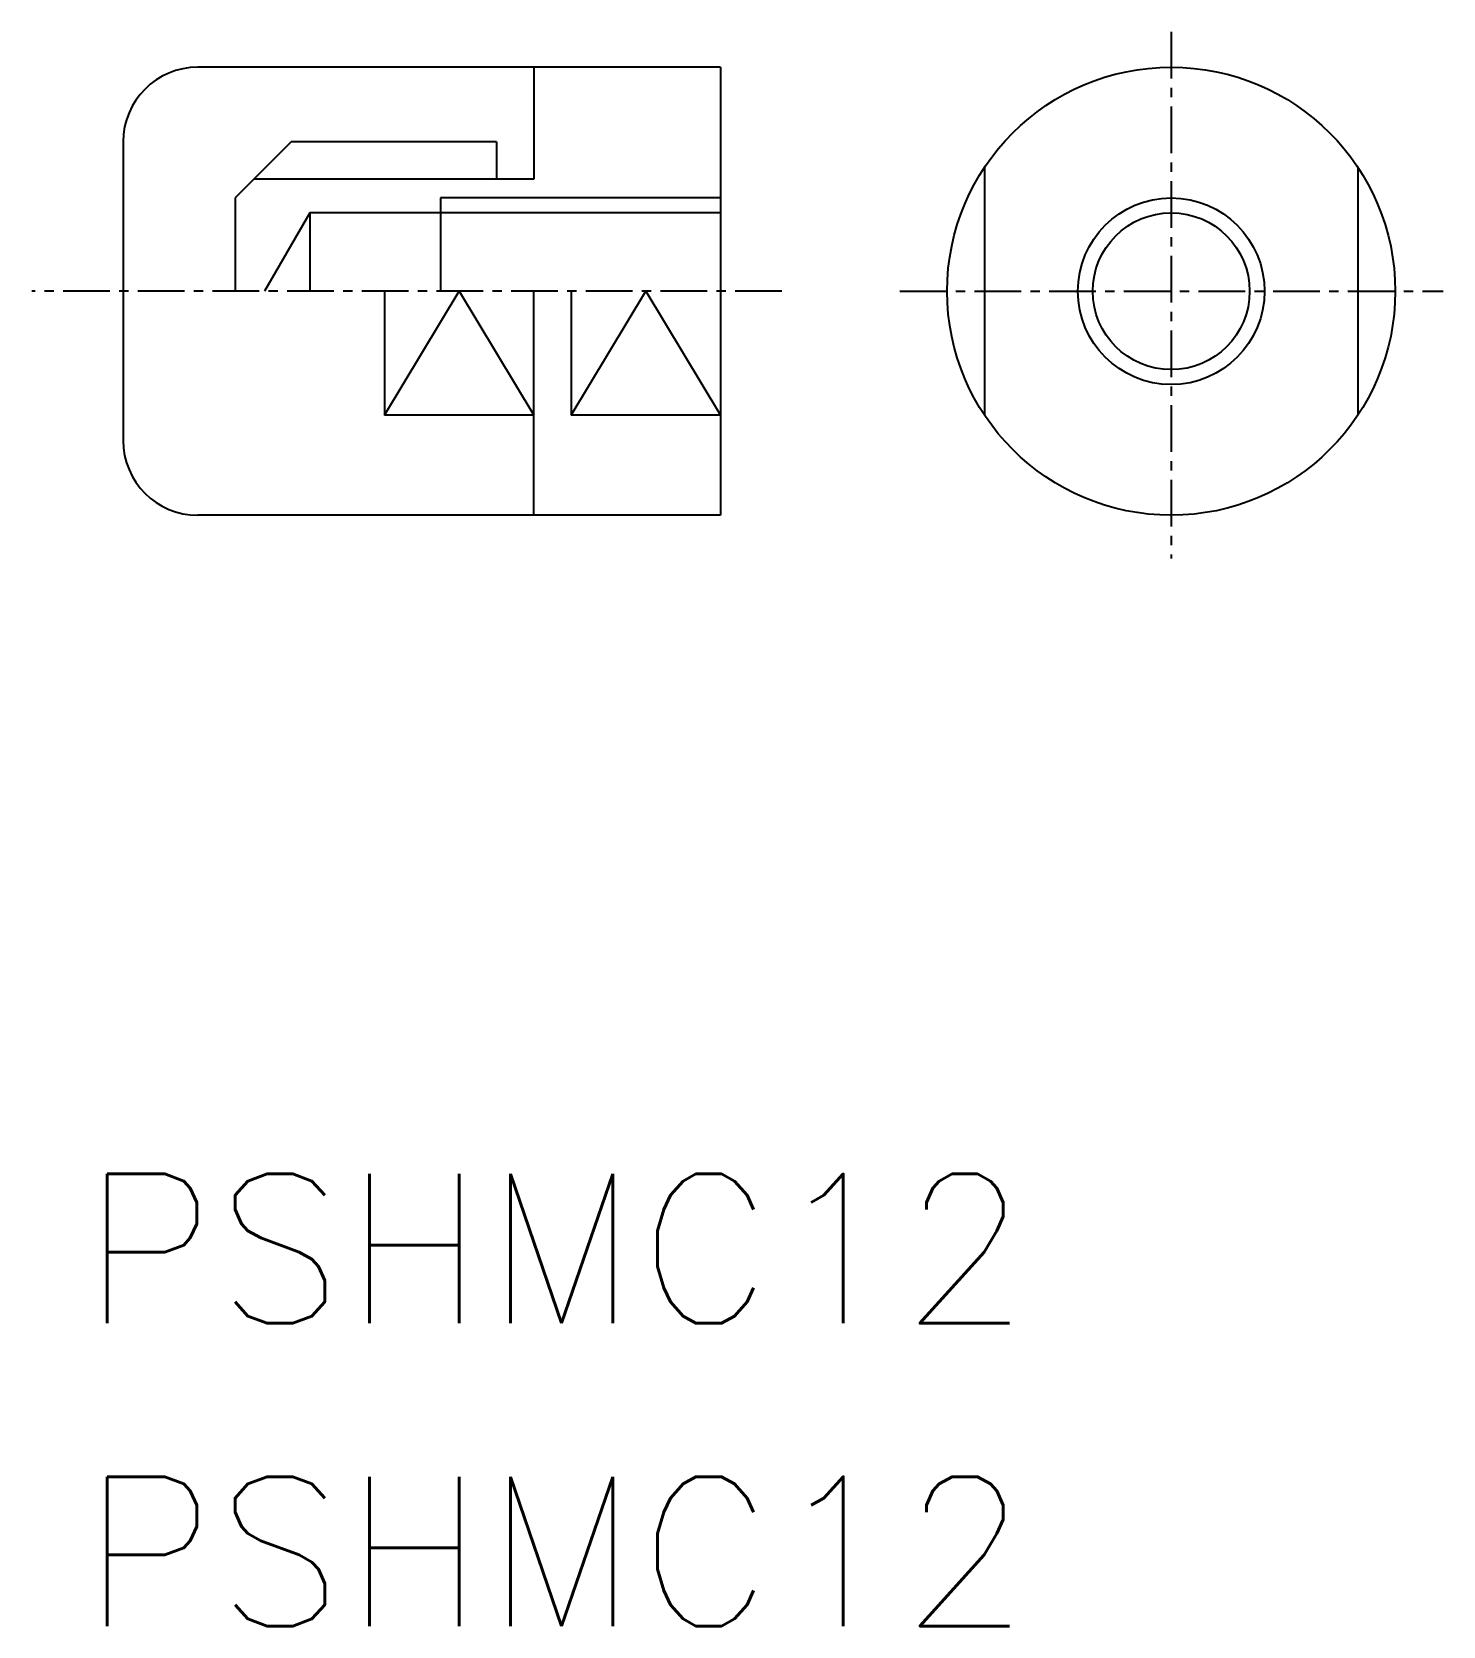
# Model space of a CAD drawing. Extents: x -126.1 to -88.3, y 1540.6 to 1583.3.
import ezdxf

# ---------------------------------------------------------------- set-up
doc = ezdxf.new("R2010")
doc.units = 0
doc.linetypes.add('CENTER', pattern=[2, 1.25, -0.25, 0.25, -0.25])
doc.layers.get('0').update_dxf_attribs({"linetype": 'CONTINUOUS'})
doc.layers.add('CENTER', color=1, linetype='CENTER')
doc.styles.get("Standard").update_dxf_attribs({"font": 'txt.shx', "bigfont": 'bigfont.shx'})

msp = doc.modelspace()

# ---------------------------------------------------------------- linework, layer by layer
at = {"linetype": 'CONTINUOUS'}
for p, q in [((-107.668, 1582.389), (-121.668, 1582.389)), ((-112.668, 1582.389), (-112.668, 1579.389)), ((-107.668, 1582.389), (-107.668, 1570.389)), ((-123.668, 1580.389), (-123.668, 1572.389)), ((-119.168, 1580.389), (-120.668, 1578.889)), ((-113.668, 1580.389), (-119.168, 1580.389)), ((-113.668, 1580.389), (-113.668, 1579.389)), ((-100.598, 1579.705), (-100.598, 1573.072)), ((-100.598, 1579.705), (-100.598, 1573.072)), ((-90.598, 1579.705), (-90.598, 1573.072)), ((-90.598, 1579.705), (-90.598, 1573.072)), ((-112.668, 1579.389), (-113.668, 1579.389)), ((-120.668, 1578.889), (-120.668, 1576.389)), ((-115.168, 1578.889), (-115.168, 1576.389)), ((-118.668, 1578.489), (-119.88, 1576.389)), ((-118.668, 1578.489), (-118.668, 1576.389)), ((-107.668, 1578.489), (-118.668, 1578.489)), ((-116.668, 1576.389), (-116.668, 1573.072)), ((-112.668, 1570.389), (-112.668, 1576.389)), ((-111.668, 1576.389), (-111.668, 1573.072)), ((-112.668, 1573.072), (-116.668, 1573.072)), ((-107.668, 1573.072), (-111.668, 1573.072)), ((-107.668, 1570.389), (-121.668, 1570.389))]:
    msp.add_line(p, q, dxfattribs=at)
at = {"color": 3, "linetype": 'CONTINUOUS'}
for p, q in [((-113.668, 1579.389), (-120.168, 1579.389)), ((-107.668, 1578.889), (-115.168, 1578.889)), ((-116.668, 1573.072), (-114.668, 1576.389)), ((-114.668, 1576.389), (-112.668, 1573.072)), ((-111.668, 1573.072), (-109.668, 1576.389)), ((-109.668, 1576.389), (-107.668, 1573.072))]:
    msp.add_line(p, q, dxfattribs=at)
at = {"linetype": 'CONTINUOUS'}
for radius in [6, 6, 2.5, 2.1, 2.1]:
    msp.add_circle((-95.598, 1576.389), radius, dxfattribs=at)
at = {"color": 3, "linetype": 'CONTINUOUS'}
msp.add_circle((-95.598, 1576.389), 2.5, dxfattribs=at)
at = {"linetype": 'CONTINUOUS'}
for centre, start, end in [((-121.668, 1580.389), 90, 180), ((-121.668, 1572.389), 180, 270)]:
    msp.add_arc(centre, 2, start, end, dxfattribs=at)
at = {"layer": 'CENTER', "color": 1, "linetype": 'CENTER'}
for p, q in [((-95.598, 1583.335), (-95.598, 1569.227)), ((-106.024, 1576.389), (-126.112, 1576.389)), ((-102.869, 1576.389), (-88.315, 1576.389))]:
    msp.add_line(p, q, dxfattribs=at)

# ---------------------------------------------------------------- texts
for p in [(-124.783, 1548.745), (-124.783, 1540.635)]:
    msp.add_text('PSHMC12', height=4).set_placement(p)

doc.saveas('drawing.dxf')
